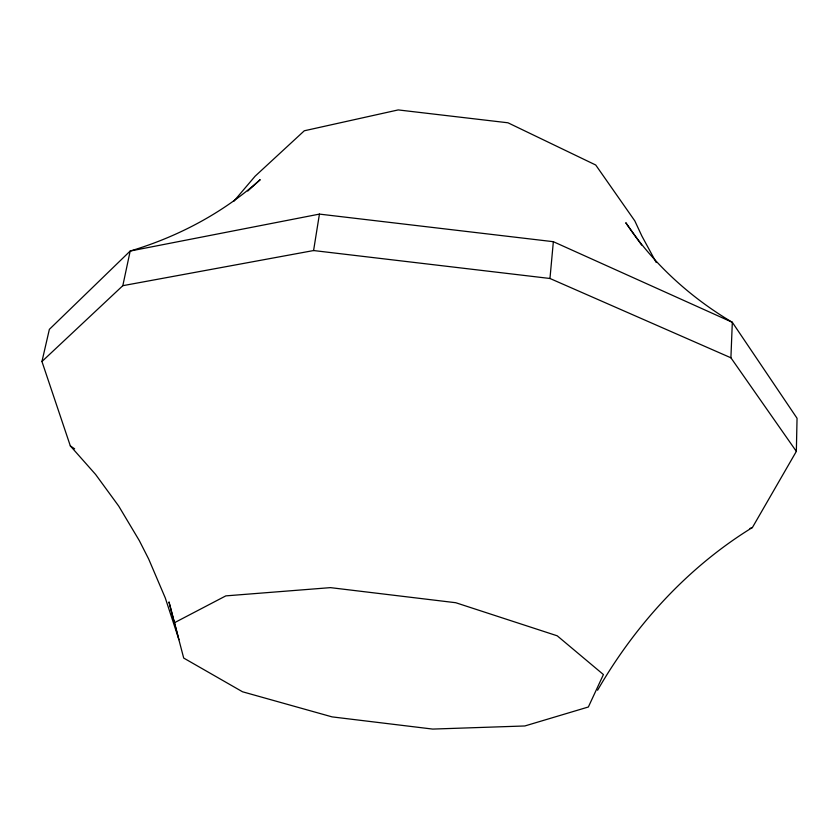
<?xml version="1.0" encoding="UTF-8"?>
<svg xmlns="http://www.w3.org/2000/svg" width="839" height="839" viewBox="0 0 839 839"><rect width="100%" height="100%" fill="white"/><g stroke="black" fill="none" stroke-linecap="round" stroke-linejoin="round"><path stroke-width="1.26" d="M597.578 690.235C635.354 624.824 687.812 567.206 752.405 527.521L796.347 451.382L797.05 418.273L732.321 322.302C690.172 297.321 652.983 263.593 625.789 222.713L641.636 245.082M796.347 451.382L730.905 357.792L732.321 322.302L553.352 241.695L319.428 214.102L130.181 251.039L49.365 329.36L41.95 361.515L70.329 445.908L95.615 474.465L118.687 506.053L139.337 540.652L148.681 559.047L165.293 597.976L178.938 639.664L168.964 601.93L183.699 658.059L242.523 691.776L332.087 716.884L432.704 729.081L524.847 725.966L588.359 706.994L603.419 674.556L557.222 635.805L455.734 602.717L330.451 587.636L225.817 595.879L174.365 622.769M730.905 357.792L549.965 278.485L553.352 241.695M41.95 361.515L122.819 285.68L313.587 250.546L319.428 214.102M122.819 285.68L130.181 251.039C177.91 236.787 223.017 212.97 260.205 179.651L247.757 191.04M233.735 201.37L255.129 176.18L304.305 130.779L398.221 109.919L507.962 122.788L595.721 165.01L634.819 220.898L641.845 235.979L656.245 262.523M749.982 528.455L752.405 527.521M313.587 250.546L549.965 278.485M70.329 445.908L74.64 448.844"/></g></svg>
